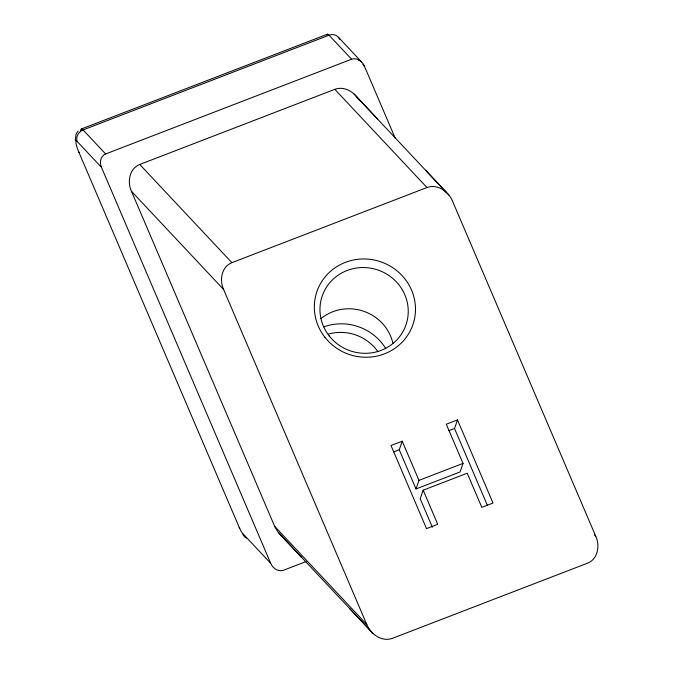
<?xml version="1.0" encoding="UTF-8"?>
<svg xmlns="http://www.w3.org/2000/svg" width="673" height="673" viewBox="0 0 673 673"><rect width="100%" height="100%" fill="white"/><g stroke="black" fill="none" stroke-linecap="round" stroke-linejoin="round"><path stroke-width="1.01" d="M399.257 449.766L402.227 441.202L391.013 445.518L426.531 528.633L437.744 524.309L423.166 490.18L467.213 473.212L481.801 507.341L493.015 503.025L457.497 419.91L446.283 424.234L463.024 463.403L460.054 471.975L416.007 488.943L399.257 449.766L393.655 451.928M416.007 488.943L418.968 480.371L402.227 441.202M423.166 490.18L420.196 498.752L432.352 527.195M487.572 505.793L454.527 428.482L457.497 419.91M78.118 131.1L76.024 134.087L75.275 140.615M395.362 138.545L364.404 66.114C362.469 61.277 356.841 57.272 351.584 59.224L105.636 153.957C100.445 155.959 99.31 162.765 101.488 167.375L270.714 563.343C272.649 568.18 278.277 572.185 283.535 570.233L306.072 561.551M358.835 99.915C354.259 91.839 344.063 85.824 334.817 89.332L139.757 164.464C129.384 168.46 127.104 182.089 131.471 191.3L274.752 526.555L277.991 532.074L282.357 536.541M231.899 262.663C221.535 266.659 219.255 280.288 223.613 289.499L366.81 624.552C370.672 634.235 381.919 642.235 392.452 638.324L587.512 563.192C597.876 559.204 600.156 545.576 595.798 536.356L452.601 201.311C448.74 191.628 437.492 183.628 426.968 187.531L231.899 262.663L139.757 164.464M327.423 34.214L81.475 128.947M448.925 430.644L454.527 428.482M418.968 480.371L463.024 463.403M356.69 96.828L448.832 195.027M278.429 532.629L370.579 630.828M361.687 62.042L338.469 37.301M358.297 59.603L359.315 60.688M362.873 64.49L364.404 66.114M351.584 59.224L329.03 35.189A18.465 3.23 68.9 0 0 326.775 35.004M354.048 94.01L377.671 119.104M334.817 89.332L426.968 187.531M594.511 534.993L595.798 536.356M105.636 153.957L83.082 129.923A18.465 3.23 68.9 0 0 80.701 130.663M131.471 191.3L223.613 289.499M339.705 39.354A9.229 8.345 -43.2 0 0 329.03 35.189L83.082 129.923A9.229 8.345 -43.2 0 0 77.05 141.33L101.488 167.375M274.66 526.353L366.81 624.552M349.598 608.552L373.221 633.646M77.05 141.33A9.229 1.615 68.9 0 0 75.982 143.164A9.229 1.615 68.9 0 0 78.699 151.787L239.251 527.447A9.229 1.615 68.9 0 0 242.499 533.277L270.714 563.343M425.63 170.219L446.191 192.209M281.07 535.447L301.639 557.437M239.824 528.145A9.229 1.842 -23.1 0 1 239.251 527.447M79.641 152.527A9.229 1.842 -23.1 0 1 78.699 151.787M246.722 538.072A9.229 8.345 -43.2 0 1 242.499 533.277M328.315 334.111A44.309 42.719 19.1 0 1 377.982 351.735M320.895 318.64A44.309 42.719 19.1 0 1 392.965 343.499M323.738 326.901A50.769 48.944 19.1 0 1 385.755 348.547M329.198 335.903A44.309 42.719 19.1 0 0 404.953 327.566A44.309 42.719 19.1 0 0 358.162 267.804A44.309 42.719 19.1 0 0 329.198 335.903M324.908 337.299A50.769 48.944 19.1 0 0 411.716 327.751A50.769 48.944 19.1 0 0 358.095 259.273A50.769 48.944 19.1 0 0 324.908 337.299"/></g></svg>
